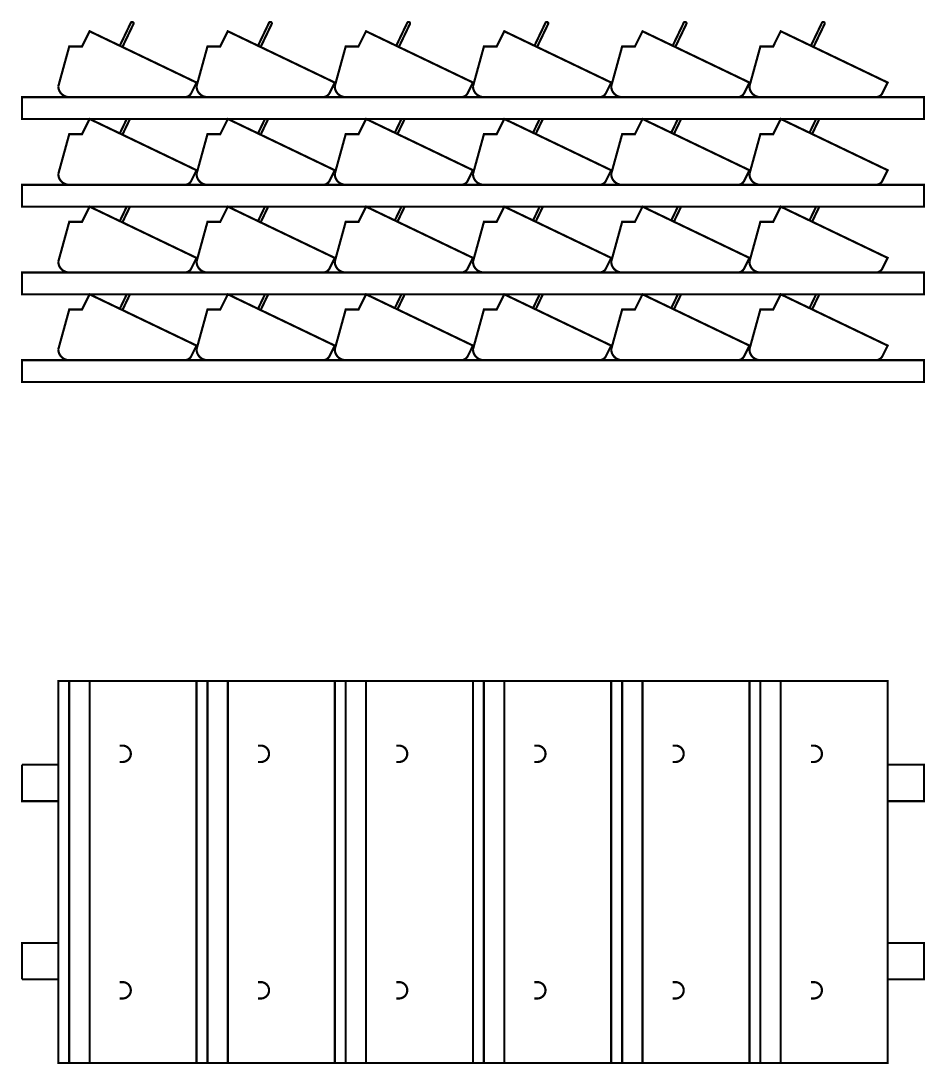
# Model space of a CAD drawing. Header units: millimetres. Extents: x -300689 to 10556, y -104928 to 107291.
# Drawn here: x -13482 to -10996, y 23051 to 25919 of the extents above; entities that cross this region are included whole.
import ezdxf

# ---------------------------------------------------------------- set-up
doc = ezdxf.new("R2010")
doc.units = ezdxf.units.MM

msp = doc.modelspace()

# ---------------------------------------------------------------- linework, layer by layer
at = {"linetype": 'ByBlock', "ltscale": 0.25, "const_width": 6}
for points in [[(-13292.513, 25890.2874), (-13313.513, 25848.2874), (-13348.513, 25848.2874), (-13378.513, 25739.2874, 0.414213562), (-13348.513, 25709.2874), (-13030.8737, 25709.2874, 0.284079044), (-13012.9851, 25720.3431), (-12998.513, 25749.2874), (-13292.513, 25890.2874), (-13313.513, 25848.2874), (-13348.513, 25848.2874)], [(-13179.2327, 25913.5932, -1), (-13172.0194, 25910.1337, 1.588649243)], [(-12912.513, 25890.2874), (-12933.513, 25848.2874), (-12968.513, 25848.2874), (-12998.513, 25739.2874, 0.414213562), (-12968.513, 25709.2874), (-12650.8737, 25709.2874, 0.284079044), (-12632.9851, 25720.3431), (-12618.513, 25749.2874), (-12912.513, 25890.2874), (-12933.513, 25848.2874), (-12968.513, 25848.2874)], [(-12799.2327, 25913.5932, -1), (-12792.0194, 25910.1337, 1.588649243)], [(-12532.513, 25890.2874), (-12553.513, 25848.2874), (-12588.513, 25848.2874), (-12618.513, 25739.2874, 0.414213562), (-12588.513, 25709.2874), (-12270.8737, 25709.2874, 0.284079044), (-12252.9851, 25720.3431), (-12238.513, 25749.2874), (-12532.513, 25890.2874), (-12553.513, 25848.2874), (-12588.513, 25848.2874)], [(-12419.2327, 25913.5932, -1), (-12412.0194, 25910.1337, 1.588649243)], [(-12152.513, 25890.2874), (-12173.513, 25848.2874), (-12208.513, 25848.2874), (-12238.513, 25739.2874, 0.414213562), (-12208.513, 25709.2874), (-11890.8737, 25709.2874, 0.284079044), (-11872.9851, 25720.3431), (-11858.513, 25749.2874), (-12152.513, 25890.2874), (-12173.513, 25848.2874), (-12208.513, 25848.2874)], [(-12039.2327, 25913.5932, -1), (-12032.0194, 25910.1337, 1.588649243)], [(-11772.513, 25890.2874), (-11793.513, 25848.2874), (-11828.513, 25848.2874), (-11858.513, 25739.2874, 0.414213562), (-11828.513, 25709.2874), (-11510.8737, 25709.2874, 0.284079044), (-11492.9851, 25720.3431), (-11478.513, 25749.2874), (-11772.513, 25890.2874), (-11793.513, 25848.2874), (-11828.513, 25848.2874)], [(-11659.2327, 25913.5932, -1), (-11652.0194, 25910.1337, 1.588649243)], [(-11392.513, 25890.2874), (-11413.513, 25848.2874), (-11448.513, 25848.2874), (-11478.513, 25739.2874, 0.414213562), (-11448.513, 25709.2874), (-11130.8737, 25709.2874, 0.284079044), (-11112.9851, 25720.3431), (-11098.513, 25749.2874), (-11392.513, 25890.2874), (-11413.513, 25848.2874), (-11448.513, 25848.2874)], [(-11279.2327, 25913.5932, -1), (-11272.0194, 25910.1337, 1.588649243)], [(-13292.513, 25649.2874), (-13313.513, 25607.2874), (-13348.513, 25607.2874), (-13378.513, 25498.2874, 0.414213562), (-13348.513, 25468.2874), (-13030.8737, 25468.2874, 0.284079044), (-13012.9851, 25479.3431), (-12998.513, 25508.2874), (-13292.513, 25649.2874), (-13313.513, 25607.2874), (-13348.513, 25607.2874)], [(-12912.513, 25649.2874), (-12933.513, 25607.2874), (-12968.513, 25607.2874), (-12998.513, 25498.2874, 0.414213562), (-12968.513, 25468.2874), (-12650.8737, 25468.2874, 0.284079044), (-12632.9851, 25479.3431), (-12618.513, 25508.2874), (-12912.513, 25649.2874), (-12933.513, 25607.2874), (-12968.513, 25607.2874)], [(-12532.513, 25649.2874), (-12553.513, 25607.2874), (-12588.513, 25607.2874), (-12618.513, 25498.2874, 0.414213562), (-12588.513, 25468.2874), (-12270.8737, 25468.2874, 0.284079044), (-12252.9851, 25479.3431), (-12238.513, 25508.2874), (-12532.513, 25649.2874), (-12553.513, 25607.2874), (-12588.513, 25607.2874)], [(-12152.513, 25649.2874), (-12173.513, 25607.2874), (-12208.513, 25607.2874), (-12238.513, 25498.2874, 0.414213562), (-12208.513, 25468.2874), (-11890.8737, 25468.2874, 0.284079044), (-11872.9851, 25479.3431), (-11858.513, 25508.2874), (-12152.513, 25649.2874), (-12173.513, 25607.2874), (-12208.513, 25607.2874)], [(-11772.513, 25649.2874), (-11793.513, 25607.2874), (-11828.513, 25607.2874), (-11858.513, 25498.2874, 0.414213562), (-11828.513, 25468.2874), (-11510.8737, 25468.2874, 0.284079044), (-11492.9851, 25479.3431), (-11478.513, 25508.2874), (-11772.513, 25649.2874), (-11793.513, 25607.2874), (-11828.513, 25607.2874)], [(-11392.513, 25649.2874), (-11413.513, 25607.2874), (-11448.513, 25607.2874), (-11478.513, 25498.2874, 0.414213562), (-11448.513, 25468.2874), (-11130.8737, 25468.2874, 0.284079044), (-11112.9851, 25479.3431), (-11098.513, 25508.2874), (-11392.513, 25649.2874), (-11413.513, 25607.2874), (-11448.513, 25607.2874)], [(-13292.513, 25408.2874), (-13313.513, 25366.2874), (-13348.513, 25366.2874), (-13378.513, 25257.2874, 0.414213562), (-13348.513, 25227.2874), (-13030.8737, 25227.2874, 0.284079044), (-13012.9851, 25238.3431), (-12998.513, 25267.2874), (-13292.513, 25408.2874), (-13313.513, 25366.2874), (-13348.513, 25366.2874)], [(-12912.513, 25408.2874), (-12933.513, 25366.2874), (-12968.513, 25366.2874), (-12998.513, 25257.2874, 0.414213562), (-12968.513, 25227.2874), (-12650.8737, 25227.2874, 0.284079044), (-12632.9851, 25238.3431), (-12618.513, 25267.2874), (-12912.513, 25408.2874), (-12933.513, 25366.2874), (-12968.513, 25366.2874)], [(-12532.513, 25408.2874), (-12553.513, 25366.2874), (-12588.513, 25366.2874), (-12618.513, 25257.2874, 0.414213562), (-12588.513, 25227.2874), (-12270.8737, 25227.2874, 0.284079044), (-12252.9851, 25238.3431), (-12238.513, 25267.2874), (-12532.513, 25408.2874), (-12553.513, 25366.2874), (-12588.513, 25366.2874)], [(-12152.513, 25408.2874), (-12173.513, 25366.2874), (-12208.513, 25366.2874), (-12238.513, 25257.2874, 0.414213562), (-12208.513, 25227.2874), (-11890.8737, 25227.2874, 0.284079044), (-11872.9851, 25238.3431), (-11858.513, 25267.2874), (-12152.513, 25408.2874), (-12173.513, 25366.2874), (-12208.513, 25366.2874)], [(-11772.513, 25408.2874), (-11793.513, 25366.2874), (-11828.513, 25366.2874), (-11858.513, 25257.2874, 0.414213562), (-11828.513, 25227.2874), (-11510.8737, 25227.2874, 0.284079044), (-11492.9851, 25238.3431), (-11478.513, 25267.2874), (-11772.513, 25408.2874), (-11793.513, 25366.2874), (-11828.513, 25366.2874)], [(-11392.513, 25408.2874), (-11413.513, 25366.2874), (-11448.513, 25366.2874), (-11478.513, 25257.2874, 0.414213562), (-11448.513, 25227.2874), (-11130.8737, 25227.2874, 0.284079044), (-11112.9851, 25238.3431), (-11098.513, 25267.2874), (-11392.513, 25408.2874), (-11413.513, 25366.2874), (-11448.513, 25366.2874)], [(-13292.513, 25167.2874), (-13313.513, 25125.2874), (-13348.513, 25125.2874), (-13378.513, 25016.2874, 0.414213562), (-13348.513, 24986.2874), (-13030.8737, 24986.2874, 0.284079044), (-13012.9851, 24997.3431), (-12998.513, 25026.2874), (-13292.513, 25167.2874), (-13313.513, 25125.2874), (-13348.513, 25125.2874)], [(-12912.513, 25167.2874), (-12933.513, 25125.2874), (-12968.513, 25125.2874), (-12998.513, 25016.2874, 0.414213562), (-12968.513, 24986.2874), (-12650.8737, 24986.2874, 0.284079044), (-12632.9851, 24997.3431), (-12618.513, 25026.2874), (-12912.513, 25167.2874), (-12933.513, 25125.2874), (-12968.513, 25125.2874)], [(-12532.513, 25167.2874), (-12553.513, 25125.2874), (-12588.513, 25125.2874), (-12618.513, 25016.2874, 0.414213562), (-12588.513, 24986.2874), (-12270.8737, 24986.2874, 0.284079044), (-12252.9851, 24997.3431), (-12238.513, 25026.2874), (-12532.513, 25167.2874), (-12553.513, 25125.2874), (-12588.513, 25125.2874)], [(-12152.513, 25167.2874), (-12173.513, 25125.2874), (-12208.513, 25125.2874), (-12238.513, 25016.2874, 0.414213562), (-12208.513, 24986.2874), (-11890.8737, 24986.2874, 0.284079044), (-11872.9851, 24997.3431), (-11858.513, 25026.2874), (-12152.513, 25167.2874), (-12173.513, 25125.2874), (-12208.513, 25125.2874)], [(-11772.513, 25167.2874), (-11793.513, 25125.2874), (-11828.513, 25125.2874), (-11858.513, 25016.2874, 0.414213562), (-11828.513, 24986.2874), (-11510.8737, 24986.2874, 0.284079044), (-11492.9851, 24997.3431), (-11478.513, 25026.2874), (-11772.513, 25167.2874), (-11793.513, 25125.2874), (-11828.513, 25125.2874)], [(-11392.513, 25167.2874), (-11413.513, 25125.2874), (-11448.513, 25125.2874), (-11478.513, 25016.2874, 0.414213562), (-11448.513, 24986.2874), (-11130.8737, 24986.2874, 0.284079044), (-11112.9851, 24997.3431), (-11098.513, 25026.2874), (-11392.513, 25167.2874), (-11413.513, 25125.2874), (-11448.513, 25125.2874)], [(-13209.503, 23926.8546), (-13201.7327, 23926.8546, -1), (-13201.7327, 23881.8546), (-13209.503, 23881.8546)], [(-12829.503, 23926.8546), (-12821.7327, 23926.8546, -1), (-12821.7327, 23881.8546), (-12829.503, 23881.8546)], [(-12449.503, 23926.8546), (-12441.7327, 23926.8546, -1), (-12441.7327, 23881.8546), (-12449.503, 23881.8546)], [(-12069.503, 23926.8546), (-12061.7327, 23926.8546, -1), (-12061.7327, 23881.8546), (-12069.503, 23881.8546)], [(-11689.503, 23926.8546), (-11681.7327, 23926.8546, -1), (-11681.7327, 23881.8546), (-11689.503, 23881.8546)], [(-11309.503, 23926.8546), (-11301.7327, 23926.8546, -1), (-11301.7327, 23881.8546), (-11309.503, 23881.8546)], [(-13209.503, 23231.8546), (-13201.7327, 23231.8546, 1), (-13201.7327, 23276.8546), (-13209.503, 23276.8546)], [(-12829.503, 23231.8546), (-12821.7327, 23231.8546, 1), (-12821.7327, 23276.8546), (-12829.503, 23276.8546)], [(-12449.503, 23231.8546), (-12441.7327, 23231.8546, 1), (-12441.7327, 23276.8546), (-12449.503, 23276.8546)], [(-12069.503, 23231.8546), (-12061.7327, 23231.8546, 1), (-12061.7327, 23276.8546), (-12069.503, 23276.8546)], [(-11689.503, 23231.8546), (-11681.7327, 23231.8546, 1), (-11681.7327, 23276.8546), (-11689.503, 23276.8546)], [(-11309.503, 23231.8546), (-11301.7327, 23231.8546, 1), (-11301.7327, 23276.8546), (-11309.503, 23276.8546)]]:
    msp.add_lwpolyline(points, format="xyb", dxfattribs=at)
for points in [[(-13209.503, 25850.4765), (-13179.2327, 25913.5932)], [(-13202.2896, 25847.017), (-13172.0194, 25910.1337)], [(-12829.503, 25850.4765), (-12799.2327, 25913.5932)], [(-12822.2896, 25847.017), (-12792.0194, 25910.1337)], [(-12449.503, 25850.4765), (-12419.2327, 25913.5932)], [(-12442.2896, 25847.017), (-12412.0194, 25910.1337)], [(-12069.503, 25850.4765), (-12039.2327, 25913.5932)], [(-12062.2896, 25847.017), (-12032.0194, 25910.1337)], [(-11689.503, 25850.4765), (-11659.2327, 25913.5932)], [(-11682.2896, 25847.017), (-11652.0194, 25910.1337)], [(-11309.503, 25850.4765), (-11279.2327, 25913.5932)], [(-11302.2896, 25847.017), (-11272.0194, 25910.1337)], [(-13190.41, 25649.2874), (-13209.503, 25609.4765)], [(-13202.2896, 25606.017), (-13181.5375, 25649.2874)], [(-12810.41, 25649.2874), (-12829.503, 25609.4765)], [(-12822.2896, 25606.017), (-12801.5375, 25649.2874)], [(-12435.2059, 25649.2874), (-12453.4021, 25611.3465)], [(-12446.1887, 25607.887), (-12426.3334, 25649.2874)], [(-12055.2059, 25649.2874), (-12073.4021, 25611.3465)], [(-12066.1887, 25607.887), (-12046.3334, 25649.2874)], [(-11675.2059, 25649.2874), (-11693.4021, 25611.3465)], [(-11686.1887, 25607.887), (-11666.3334, 25649.2874)], [(-11295.2059, 25649.2874), (-11313.4021, 25611.3465)], [(-11306.1887, 25607.887), (-11286.3334, 25649.2874)], [(-13190.41, 25408.2874), (-13209.503, 25368.4765)], [(-13202.2896, 25365.017), (-13181.5375, 25408.2874)], [(-12810.41, 25408.2874), (-12829.503, 25368.4765)], [(-12822.2896, 25365.017), (-12801.5375, 25408.2874)], [(-12435.2059, 25408.2874), (-12453.4021, 25370.3465)], [(-12446.1887, 25366.887), (-12426.3334, 25408.2874)], [(-12055.2059, 25408.2874), (-12073.4021, 25370.3465)], [(-12066.1887, 25366.887), (-12046.3334, 25408.2874)], [(-11675.2059, 25408.2874), (-11693.4021, 25370.3465)], [(-11686.1887, 25366.887), (-11666.3334, 25408.2874)], [(-11295.2059, 25408.2874), (-11313.4021, 25370.3465)], [(-11306.1887, 25366.887), (-11286.3334, 25408.2874)], [(-13190.41, 25167.2874), (-13209.503, 25127.4765)], [(-13202.2896, 25124.017), (-13181.5375, 25167.2874)], [(-12810.41, 25167.2874), (-12829.503, 25127.4765)], [(-12822.2896, 25124.017), (-12801.5375, 25167.2874)], [(-12435.2059, 25167.2874), (-12453.4021, 25129.3465)], [(-12446.1887, 25125.887), (-12426.3334, 25167.2874)], [(-12055.2059, 25167.2874), (-12073.4021, 25129.3465)], [(-12066.1887, 25125.887), (-12046.3334, 25167.2874)], [(-11675.2059, 25167.2874), (-11693.4021, 25129.3465)], [(-11686.1887, 25125.887), (-11666.3334, 25167.2874)], [(-11295.2059, 25167.2874), (-11313.4021, 25129.3465)], [(-11306.1887, 25125.887), (-11286.3334, 25167.2874)], [(-13378.513, 24104.3546), (-12998.513, 24104.3546), (-12998.513, 23054.3546), (-13378.513, 23054.3546), (-13378.513, 24104.3546), (-13348.513, 24104.3546), (-13348.513, 23054.3546), (-13292.513, 23054.3546), (-13292.513, 24104.3546)], [(-12998.513, 24104.3546), (-12618.513, 24104.3546), (-12618.513, 23054.3546), (-12998.513, 23054.3546), (-12998.513, 24104.3546), (-12968.513, 24104.3546), (-12968.513, 23054.3546), (-12912.513, 23054.3546), (-12912.513, 24104.3546)], [(-12618.513, 24104.3546), (-12238.513, 24104.3546), (-12238.513, 23054.3546), (-12618.513, 23054.3546), (-12618.513, 24104.3546), (-12588.513, 24104.3546), (-12588.513, 23054.3546), (-12532.513, 23054.3546), (-12532.513, 24104.3546)], [(-12238.513, 24104.3546), (-11858.513, 24104.3546), (-11858.513, 23054.3546), (-12238.513, 23054.3546), (-12238.513, 24104.3546), (-12208.513, 24104.3546), (-12208.513, 23054.3546), (-12152.513, 23054.3546), (-12152.513, 24104.3546)], [(-11858.513, 24104.3546), (-11478.513, 24104.3546), (-11478.513, 23054.3546), (-11858.513, 23054.3546), (-11858.513, 24104.3546), (-11828.513, 24104.3546), (-11828.513, 23054.3546), (-11772.513, 23054.3546), (-11772.513, 24104.3546)], [(-11478.513, 24104.3546), (-11098.513, 24104.3546), (-11098.513, 23054.3546), (-11478.513, 23054.3546), (-11478.513, 24104.3546), (-11448.513, 24104.3546), (-11448.513, 23054.3546), (-11392.513, 23054.3546), (-11392.513, 24104.3546)], [(-13478.513, 23874.3546), (-13378.513, 23874.3546)], [(-13378.513, 23774.3546), (-13478.513, 23774.3546), (-13478.513, 23874.3546)], [(-11098.513, 23874.3546), (-10998.513, 23874.3546), (-10998.513, 23774.3546), (-11098.513, 23774.3546)], [(-13378.513, 23384.3546), (-13478.513, 23384.3546), (-13478.513, 23284.3546)], [(-11098.513, 23284.3546), (-10998.513, 23284.3546), (-10998.513, 23384.3546), (-11098.513, 23384.3546)], [(-13478.513, 23284.3546), (-13378.513, 23284.3546)]]:
    msp.add_lwpolyline(points, dxfattribs=at)
for points in [[(-13478.513, 25709.2874), (-10998.513, 25709.2874), (-10998.513, 25649.2874), (-13478.513, 25649.2874)], [(-13478.513, 25468.2874), (-10998.513, 25468.2874), (-10998.513, 25408.2874), (-13478.513, 25408.2874)], [(-13478.513, 25227.2874), (-10998.513, 25227.2874), (-10998.513, 25167.2874), (-13478.513, 25167.2874)], [(-13478.513, 24986.2874), (-10998.513, 24986.2874), (-10998.513, 24926.2874), (-13478.513, 24926.2874)]]:
    msp.add_lwpolyline(points, close=True, dxfattribs=at)

doc.saveas('drawing.dxf')
